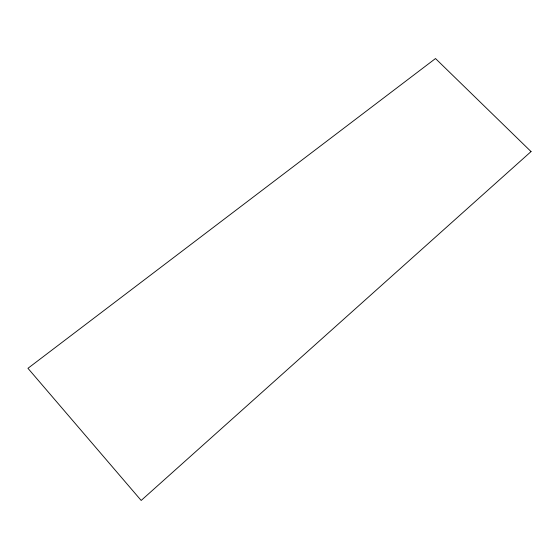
<?xml version="1.0" encoding="UTF-8"?>
<svg xmlns="http://www.w3.org/2000/svg" width="559" height="559" viewBox="0 0 559 559"><rect width="100%" height="100%" fill="white"/><g stroke="black" fill="none" stroke-linecap="round" stroke-linejoin="round"><path stroke-width="0.84" d="M531.05 151.58L141.175 500.459L27.95 368.311L435.503 58.541L531.05 151.58"/></g></svg>
